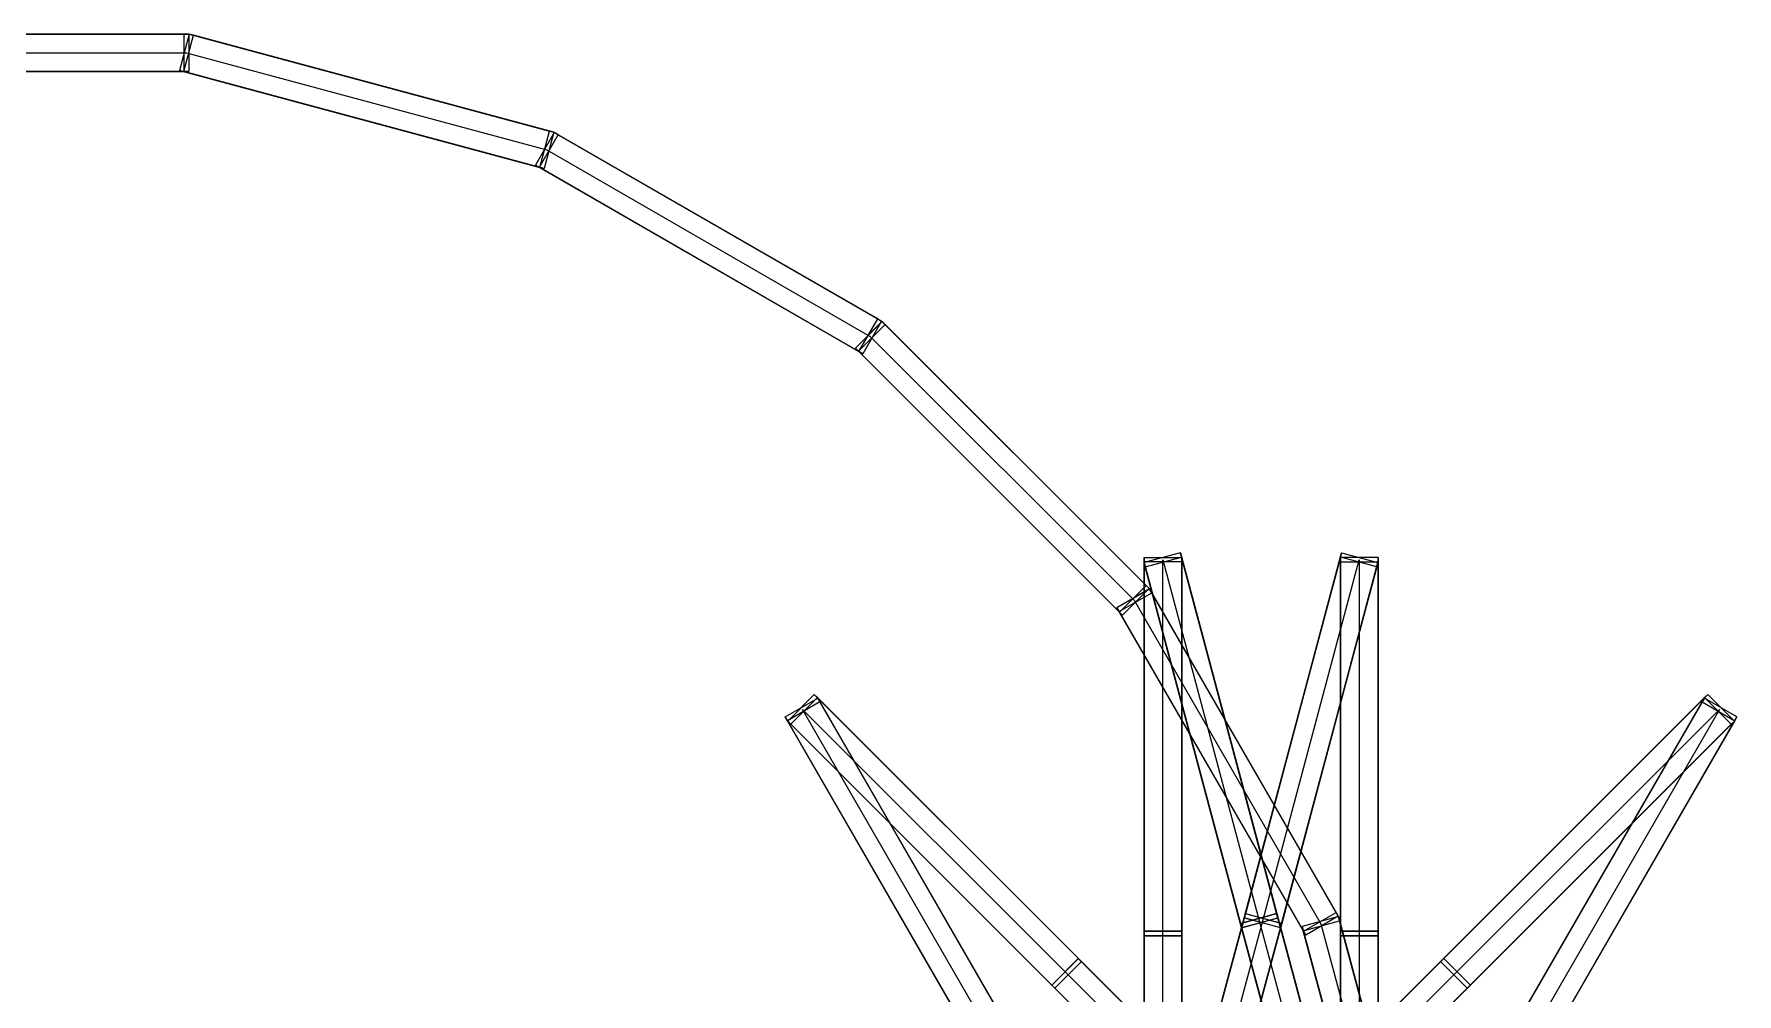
# Model space of a CAD drawing. Extents: x -300 to 609, y -118 to 2027.
# Drawn here: x -31.3 to 195.1, y 351.4 to 479 of the extents above; entities that cross this region are included whole.
import ezdxf

# ---------------------------------------------------------------- set-up
doc = ezdxf.new("R2010")
doc.units = 0

msp = doc.modelspace()

# ---------------------------------------------------------------- linework, layer by layer
at = {"layer": 'TUNNELS'}
for points in [[(-60.9996, 479, -38.182), (-60.9996, 474, -38.182), (-11.2996, 474, -44.182), (-11.2996, 479, -44.182)], [(-60.4004, 479, -33.218), (-60.9996, 479, -38.182), (-11.2996, 479, -44.182), (-10.7004, 479, -39.218)], [(-60.9996, 479, -181.182), (-60.9996, 474, -181.182), (-11.2996, 474, -187.182), (-11.2996, 479, -187.182)], [(-60.4004, 479, -176.218), (-60.9996, 479, -181.182), (-11.2996, 479, -187.182), (-10.7004, 479, -182.218)], [(-60.4004, 474, -33.218), (-60.4004, 479, -33.218), (-10.7004, 479, -39.218), (-10.7004, 474, -39.218)], [(-60.4004, 474, -176.218), (-60.4004, 479, -176.218), (-10.7004, 479, -182.218), (-10.7004, 474, -182.218)], [(-10.6397, 478.9921, -44.1819), (-11.94, 474.1641, -44.1819), (35.96, 461.2641, -50.1819), (37.2603, 466.0921, -50.1819)], [(-10.6397, 478.9921, -44.1819), (-11.94, 474.1641, -44.1819), (-11.3603, 474.0079, -39.2181), (-10.06, 478.8359, -39.2181)], [(-10.635, 478.9908, -187.1825), (-11.9352, 474.1628, -187.1825), (35.9648, 461.2628, -193.0825), (37.265, 466.0908, -193.0825)], [(-10.635, 478.9908, -187.1825), (-11.9352, 474.1628, -187.1825), (-11.365, 474.0092, -182.2175), (-10.0648, 478.8372, -182.2175)], [(-11.365, 474.0092, -182.2175), (-10.0648, 478.8372, -182.2175), (37.8352, 465.9372, -188.1175), (36.535, 461.1092, -188.1175)], [(-11.3603, 474.0079, -39.2181), (-10.06, 478.8359, -39.2181), (37.84, 465.9359, -45.2181), (36.5397, 461.1079, -45.2181)], [(-11.2996, 479, -44.182), (-10.7004, 479, -39.218), (-10.7004, 474, -39.218), (-11.2996, 474, -44.182)], [(-11.2996, 479, -187.182), (-10.7004, 479, -182.218), (-10.7004, 474, -182.218), (-11.2996, 474, -187.182)], [(-10.06, 478.8359, -39.2181), (-10.6397, 478.9921, -44.1819), (37.2603, 466.0921, -50.1819), (37.84, 465.9359, -45.2181)], [(-10.0648, 478.8372, -182.2175), (-10.635, 478.9908, -187.1825), (37.265, 466.0908, -193.0825), (37.8352, 465.9372, -188.1175)], [(-60.9996, 474, -38.182), (-60.4004, 474, -33.218), (-10.7004, 474, -39.218), (-11.2996, 474, -44.182)], [(-60.9996, 474, -181.182), (-60.4004, 474, -176.218), (-10.7004, 474, -182.218), (-11.2996, 474, -187.182)], [(-11.94, 474.1641, -44.1819), (-11.3603, 474.0079, -39.2181), (36.5397, 461.1079, -45.2181), (35.96, 461.2641, -50.1819)], [(-11.9352, 474.1628, -187.1825), (-11.365, 474.0092, -182.2175), (36.535, 461.1092, -188.1175), (35.9648, 461.2628, -193.0825)], [(37.8891, 465.9155, -193.0819), (35.3911, 461.5842, -193.0819), (78.3911, 436.7842, -199.0819), (80.8891, 441.1155, -199.0819)], [(37.8891, 465.9155, -193.0819), (35.3911, 461.5842, -193.0819), (35.9109, 461.2845, -188.1181), (38.4089, 465.6158, -188.1181)], [(37.8934, 465.913, -50.1825), (35.3954, 461.5818, -50.1825), (78.3954, 436.7818, -56.0825), (80.8934, 441.113, -56.0825)], [(37.8934, 465.913, -50.1825), (35.3954, 461.5818, -50.1825), (35.9066, 461.287, -45.2175), (38.4046, 465.6182, -45.2175)], [(35.9066, 461.287, -45.2175), (38.4046, 465.6182, -45.2175), (81.4046, 440.8182, -51.1175), (78.9066, 436.487, -51.1175)], [(35.9109, 461.2845, -188.1181), (38.4089, 465.6158, -188.1181), (81.4089, 440.8158, -194.1181), (78.9109, 436.4845, -194.1181)], [(37.2603, 466.0921, -50.1819), (37.84, 465.9359, -45.2181), (36.5397, 461.1079, -45.2181), (35.96, 461.2641, -50.1819)], [(37.265, 466.0908, -193.0825), (37.8352, 465.9372, -188.1175), (36.535, 461.1092, -188.1175), (35.9648, 461.2628, -193.0825)], [(38.4089, 465.6158, -188.1181), (37.8891, 465.9155, -193.0819), (80.8891, 441.1155, -199.0819), (81.4089, 440.8158, -194.1181)], [(38.4046, 465.6182, -45.2175), (37.8934, 465.913, -50.1825), (80.8934, 441.113, -56.0825), (81.4046, 440.8182, -51.1175)], [(35.3911, 461.5842, -193.0819), (35.9109, 461.2845, -188.1181), (78.9109, 436.4845, -194.1181), (78.3911, 436.7842, -199.0819)], [(35.3954, 461.5818, -50.1825), (35.9066, 461.287, -45.2175), (78.9066, 436.487, -51.1175), (78.3954, 436.7818, -56.0825)], [(81.4556, 440.7799, -56.0819), (77.9201, 437.2444, -56.0819), (113.0201, 402.1444, -62.0819), (116.5556, 405.6799, -62.0819)], [(81.4556, 440.7799, -56.0819), (77.9201, 437.2444, -56.0819), (78.3444, 436.8201, -51.1181), (81.8799, 440.3556, -51.1181)], [(81.4591, 440.7764, -199.0825), (77.9236, 437.2409, -199.0825), (113.0236, 402.1409, -204.9825), (116.5591, 405.6764, -204.9825)], [(81.4591, 440.7764, -199.0825), (77.9236, 437.2409, -199.0825), (78.3409, 436.8236, -194.1175), (81.8764, 440.3591, -194.1175)], [(78.3409, 436.8236, -194.1175), (81.8764, 440.3591, -194.1175), (116.9764, 405.2591, -200.0175), (113.4409, 401.7236, -200.0175)], [(78.3444, 436.8201, -51.1181), (81.8799, 440.3556, -51.1181), (116.9799, 405.2556, -57.1181), (113.4444, 401.7201, -57.1181)], [(80.8891, 441.1155, -199.0819), (81.4089, 440.8158, -194.1181), (78.9109, 436.4845, -194.1181), (78.3911, 436.7842, -199.0819)], [(80.8934, 441.113, -56.0825), (81.4046, 440.8182, -51.1175), (78.9066, 436.487, -51.1175), (78.3954, 436.7818, -56.0825)], [(81.8799, 440.3556, -51.1181), (81.4556, 440.7799, -56.0819), (116.5556, 405.6799, -62.0819), (116.9799, 405.2556, -57.1181)], [(81.8764, 440.3591, -194.1175), (81.4591, 440.7764, -199.0825), (116.5591, 405.6764, -204.9825), (116.9764, 405.2591, -200.0175)], [(77.9201, 437.2444, -56.0819), (78.3444, 436.8201, -51.1181), (113.4444, 401.7201, -57.1181), (113.0201, 402.1444, -62.0819)], [(77.9236, 437.2409, -199.0825), (78.3409, 436.8236, -194.1175), (113.4409, 401.7236, -200.0175), (113.0236, 402.1409, -204.9825)], [(121.1383, 410.0338, -26.282), (116.3072, 408.7455, -26.282), (129.1072, 360.7455, -32.282), (133.9383, 362.0338, -32.282)], [(121.1383, 410.0338, -26.282), (116.3072, 408.7455, -26.282), (116.4617, 408.1662, -21.318), (121.2928, 409.4545, -21.318)], [(121.2928, 409.4545, -21.318), (121.1383, 410.0338, -26.282), (133.9383, 362.0338, -32.282), (134.0928, 361.4545, -27.318)], [(129.7604, 362.029, -277.5174), (129.6084, 361.4593, -282.4826), (142.4084, 409.4593, -288.3826), (142.5604, 410.029, -283.4174)], [(134.5916, 360.7407, -277.5174), (129.7604, 362.029, -277.5174), (142.5604, 410.029, -283.4174), (147.3916, 408.7407, -283.4174)], [(142.4084, 409.4593, -288.3826), (142.5604, 410.029, -283.4174), (147.3916, 408.7407, -283.4174), (147.2396, 408.171, -288.3826)], [(121.3, 359.6947, -15.4174), (116.3, 359.6947, -15.4174), (116.3, 409.3947, -21.3174), (121.3, 409.3947, -21.3174)], [(116.3, 359.6947, -15.4174), (116.3, 359.1053, -20.3826), (116.3, 408.8053, -26.2826), (116.3, 409.3947, -21.3174)], [(116.3, 408.8053, -26.2826), (116.3, 409.3947, -21.3174), (121.3, 409.3947, -21.3174), (121.3, 408.8053, -26.2826)], [(116.3, 359.1053, -20.3826), (121.3, 359.1053, -20.3826), (121.3, 408.8053, -26.2826), (116.3, 408.8053, -26.2826)], [(116.3072, 408.7455, -26.282), (116.4617, 408.1662, -21.318), (129.2617, 360.1662, -27.318), (129.1072, 360.7455, -32.282)], [(116.4617, 408.1662, -21.318), (121.2928, 409.4545, -21.318), (134.0928, 361.4545, -27.318), (129.2617, 360.1662, -27.318)], [(121.3, 359.1053, -20.3826), (121.3, 359.6947, -15.4174), (121.3, 409.3947, -21.3174), (121.3, 408.8053, -26.2826)], [(129.6084, 361.4593, -282.4826), (134.4396, 360.171, -282.4826), (147.2396, 408.171, -288.3826), (142.4084, 409.4593, -288.3826)], [(134.4396, 360.171, -282.4826), (134.5916, 360.7407, -277.5174), (147.3916, 408.7407, -283.4174), (147.2396, 408.171, -288.3826)], [(147.4, 409.3996, -288.382), (142.4, 409.3996, -288.382), (142.4, 359.6996, -294.382), (147.4, 359.6996, -294.382)], [(142.4, 409.3996, -288.382), (142.4, 408.8004, -283.418), (142.4, 359.1004, -289.418), (142.4, 359.6996, -294.382)], [(147.4, 409.3996, -288.382), (142.4, 409.3996, -288.382), (142.4, 408.8004, -283.418), (147.4, 408.8004, -283.418)], [(142.4, 408.8004, -283.418), (147.4, 408.8004, -283.418), (147.4, 359.1004, -289.418), (142.4, 359.1004, -289.418)], [(147.4, 408.8004, -283.418), (147.4, 409.3996, -288.382), (147.4, 359.6996, -294.382), (147.4, 359.1004, -289.418)], [(116.5556, 405.6799, -62.0819), (116.9799, 405.2556, -57.1181), (113.4444, 401.7201, -57.1181), (113.0201, 402.1444, -62.0819)], [(116.5591, 405.6764, -204.9825), (116.9764, 405.2591, -200.0175), (113.4409, 401.7236, -200.0175), (113.0236, 402.1409, -204.9825)], [(117.0158, 405.2089, -204.9819), (112.6845, 402.7109, -204.9819), (137.4845, 359.7109, -210.9819), (141.8158, 362.2089, -210.9819)], [(117.0158, 405.2089, -204.9819), (112.6845, 402.7109, -204.9819), (112.9842, 402.1911, -200.0181), (117.3155, 404.6891, -200.0181)], [(117.0182, 405.2046, -62.0825), (112.687, 402.7066, -62.0825), (137.487, 359.7066, -67.9825), (141.8182, 362.2046, -67.9825)], [(117.0182, 405.2046, -62.0825), (112.687, 402.7066, -62.0825), (112.9818, 402.1954, -57.1175), (117.313, 404.6934, -57.1175)], [(112.9818, 402.1954, -57.1175), (117.313, 404.6934, -57.1175), (142.113, 361.6934, -63.0175), (137.7818, 359.1954, -63.0175)], [(112.9842, 402.1911, -200.0181), (117.3155, 404.6891, -200.0181), (142.1155, 361.6891, -206.0181), (137.7842, 359.1911, -206.0181)], [(117.3155, 404.6891, -200.0181), (117.0158, 405.2089, -204.9819), (141.8158, 362.2089, -210.9819), (142.1155, 361.6891, -206.0181)], [(117.313, 404.6934, -57.1175), (117.0182, 405.2046, -62.0825), (141.8182, 362.2046, -67.9825), (142.113, 361.6934, -63.0175)], [(112.6845, 402.7109, -204.9819), (112.9842, 402.1911, -200.0181), (137.7842, 359.1911, -206.0181), (137.4845, 359.7109, -210.9819)], [(112.687, 402.7066, -62.0825), (112.9818, 402.1954, -57.1175), (137.7818, 359.1954, -63.0175), (137.487, 359.7066, -67.9825)], [(97.7158, 347.7089, -63.0181), (93.3845, 345.2109, -63.0181), (68.5845, 388.2109, -69.0181), (72.9158, 390.7089, -69.0181)], [(68.8842, 387.6911, -73.9819), (68.5845, 388.2109, -69.0181), (72.9158, 390.7089, -69.0181), (73.2155, 390.1891, -73.9819)], [(93.6842, 344.6911, -67.9819), (98.0155, 347.1891, -67.9819), (73.2155, 390.1891, -73.9819), (68.8842, 387.6911, -73.9819)], [(72.4591, 391.1764, -73.9825), (68.9236, 387.6409, -73.9825), (104.0236, 352.5409, -79.8825), (107.5591, 356.0764, -79.8825)], [(72.4591, 391.1764, -73.9825), (68.9236, 387.6409, -73.9825), (69.3409, 387.2236, -69.0175), (72.8764, 390.7591, -69.0175)], [(69.3409, 387.2236, -69.0175), (72.8764, 390.7591, -69.0175), (107.9764, 355.6591, -74.9175), (104.4409, 352.1236, -74.9175)], [(72.8764, 390.7591, -69.0175), (72.4591, 391.1764, -73.9825), (107.5591, 356.0764, -79.8825), (107.9764, 355.6591, -74.9175)], [(98.0155, 347.1891, -67.9819), (97.7158, 347.7089, -63.0181), (72.9158, 390.7089, -69.0181), (73.2155, 390.1891, -73.9819)], [(156.1444, 356.0799, -229.8181), (155.7201, 355.6556, -234.7819), (190.8201, 390.7556, -240.7819), (191.2444, 391.1799, -235.8181)], [(155.7201, 355.6556, -234.7819), (159.2556, 352.1201, -234.7819), (194.3556, 387.2201, -240.7819), (190.8201, 390.7556, -240.7819)], [(159.6799, 352.5444, -229.8181), (156.1444, 356.0799, -229.8181), (191.2444, 391.1799, -235.8181), (194.7799, 387.6444, -235.8181)], [(190.7818, 390.7046, -240.7825), (190.487, 390.1934, -235.8175), (165.687, 347.1934, -241.7175), (165.9818, 347.7046, -246.6825)], [(190.487, 390.1934, -235.8175), (194.8182, 387.6954, -235.8175), (170.0182, 344.6954, -241.7175), (165.687, 347.1934, -241.7175)], [(195.113, 388.2066, -240.7825), (190.7818, 390.7046, -240.7825), (165.9818, 347.7046, -246.6825), (170.313, 345.2066, -246.6825)], [(195.113, 388.2066, -240.7825), (190.7818, 390.7046, -240.7825), (190.487, 390.1934, -235.8175), (194.8182, 387.6954, -235.8175)], [(190.8201, 390.7556, -240.7819), (191.2444, 391.1799, -235.8181), (194.7799, 387.6444, -235.8181), (194.3556, 387.2201, -240.7819)], [(93.3845, 345.2109, -63.0181), (93.6842, 344.6911, -67.9819), (68.8842, 387.6911, -73.9819), (68.5845, 388.2109, -69.0181)], [(68.9236, 387.6409, -73.9825), (69.3409, 387.2236, -69.0175), (104.4409, 352.1236, -74.9175), (104.0236, 352.5409, -79.8825)], [(159.2556, 352.1201, -234.7819), (159.6799, 352.5444, -229.8181), (194.7799, 387.6444, -235.8181), (194.3556, 387.2201, -240.7819)], [(194.8182, 387.6954, -235.8175), (195.113, 388.2066, -240.7825), (170.313, 345.2066, -246.6825), (170.0182, 344.6954, -241.7175)], [(141.8158, 362.2089, -210.9819), (142.1155, 361.6891, -206.0181), (137.7842, 359.1911, -206.0181), (137.4845, 359.7109, -210.9819)], [(116.8641, 314.14, -271.5181), (116.7079, 313.5603, -276.4819), (129.6079, 361.4603, -282.4819), (129.7641, 362.04, -277.5181)], [(116.7079, 313.5603, -276.4819), (121.5359, 312.26, -276.4819), (134.4359, 360.16, -282.4819), (129.6079, 361.4603, -282.4819)], [(121.6921, 312.8397, -271.5181), (116.8641, 314.14, -271.5181), (129.7641, 362.04, -277.5181), (134.5921, 360.7397, -277.5181)], [(121.5359, 312.26, -276.4819), (121.6921, 312.8397, -271.5181), (134.5921, 360.7397, -277.5181), (134.4359, 360.16, -282.4819)], [(133.9383, 362.0338, -32.282), (134.0928, 361.4545, -27.318), (129.2617, 360.1662, -27.318), (129.1072, 360.7455, -32.282)], [(133.9372, 362.0352, -32.2825), (129.1092, 360.735, -32.2825), (142.0092, 312.835, -38.1825), (146.8372, 314.1352, -38.1825)], [(133.9372, 362.0352, -32.2825), (129.1092, 360.735, -32.2825), (129.2628, 360.1648, -27.3175), (134.0908, 361.465, -27.3175)], [(129.1092, 360.735, -32.2825), (129.2628, 360.1648, -27.3175), (142.1628, 312.2648, -33.2175), (142.0092, 312.835, -38.1825)], [(129.2628, 360.1648, -27.3175), (134.0908, 361.465, -27.3175), (146.9908, 313.565, -33.2175), (142.1628, 312.2648, -33.2175)], [(129.6079, 361.4603, -282.4819), (129.7641, 362.04, -277.5181), (134.5921, 360.7397, -277.5181), (134.4359, 360.16, -282.4819)], [(129.6084, 361.4593, -282.4826), (134.4396, 360.171, -282.4826), (134.5916, 360.7407, -277.5174), (129.7604, 362.029, -277.5174)], [(134.0908, 361.465, -27.3175), (133.9372, 362.0352, -32.2825), (146.8372, 314.1352, -38.1825), (146.9908, 313.565, -33.2175)], [(142.1366, 361.6382, -67.982), (137.3079, 360.3405, -67.982), (150.2079, 312.3405, -73.982), (155.0366, 313.6382, -73.982)], [(142.1366, 361.6382, -67.982), (137.3079, 360.3405, -67.982), (137.4634, 359.7618, -63.018), (142.2921, 361.0595, -63.018)], [(142.1366, 361.6382, -210.982), (137.3079, 360.3405, -210.982), (150.2079, 312.3405, -216.982), (155.0366, 313.6382, -216.982)], [(142.1366, 361.6382, -210.982), (137.3079, 360.3405, -210.982), (137.4634, 359.7618, -206.018), (142.2921, 361.0595, -206.018)], [(137.3079, 360.3405, -67.982), (137.4634, 359.7618, -63.018), (150.3634, 311.7618, -69.018), (150.2079, 312.3405, -73.982)], [(137.3079, 360.3405, -210.982), (137.4634, 359.7618, -206.018), (150.3634, 311.7618, -212.018), (150.2079, 312.3405, -216.982)], [(137.4634, 359.7618, -63.018), (142.2921, 361.0595, -63.018), (155.1921, 313.0595, -69.018), (150.3634, 311.7618, -69.018)], [(137.4634, 359.7618, -206.018), (142.2921, 361.0595, -206.018), (155.1921, 313.0595, -212.018), (150.3634, 311.7618, -212.018)], [(141.8182, 362.2046, -67.9825), (142.113, 361.6934, -63.0175), (137.7818, 359.1954, -63.0175), (137.487, 359.7066, -67.9825)], [(142.2921, 361.0595, -63.018), (142.1366, 361.6382, -67.982), (155.0366, 313.6382, -73.982), (155.1921, 313.0595, -69.018)], [(142.2921, 361.0595, -206.018), (142.1366, 361.6382, -210.982), (155.0366, 313.6382, -216.982), (155.1921, 313.0595, -212.018)], [(121.3, 310.1002, -9.4181), (116.3, 310.1002, -9.4181), (116.3, 359.7002, -15.4181), (121.3, 359.7002, -15.4181)], [(116.3, 310.1002, -9.4181), (116.3, 309.4998, -14.3819), (116.3, 359.0998, -20.3819), (116.3, 359.7002, -15.4181)], [(116.3, 359.0998, -20.3819), (116.3, 359.7002, -15.4181), (121.3, 359.7002, -15.4181), (121.3, 359.0998, -20.3819)], [(116.3, 359.1053, -20.3826), (121.3, 359.1053, -20.3826), (121.3, 359.6947, -15.4174), (116.3, 359.6947, -15.4174)], [(116.3, 309.4998, -14.3819), (121.3, 309.4998, -14.3819), (121.3, 359.0998, -20.3819), (116.3, 359.0998, -20.3819)], [(121.3, 309.4998, -14.3819), (121.3, 310.1002, -9.4181), (121.3, 359.7002, -15.4181), (121.3, 359.0998, -20.3819)], [(147.4, 359.7002, -294.3819), (142.4, 359.7002, -294.3819), (142.4, 310.1002, -300.3819), (147.4, 310.1002, -300.3819)], [(142.4, 359.7002, -294.3819), (142.4, 359.0998, -289.4181), (142.4, 309.4998, -295.4181), (142.4, 310.1002, -300.3819)], [(147.4, 359.7002, -294.3819), (142.4, 359.7002, -294.3819), (142.4, 359.0998, -289.4181), (147.4, 359.0998, -289.4181)], [(147.4, 359.6996, -294.382), (147.4, 359.1004, -289.418), (142.4, 359.1004, -289.418), (142.4, 359.6996, -294.382)], [(142.4, 359.0998, -289.4181), (147.4, 359.0998, -289.4181), (147.4, 309.4998, -295.4181), (142.4, 309.4998, -295.4181)], [(147.4, 359.0998, -289.4181), (147.4, 359.7002, -294.3819), (147.4, 310.1002, -300.3819), (147.4, 309.4998, -295.4181)], [(107.5556, 356.0799, -79.8819), (104.0201, 352.5444, -79.8819), (139.1201, 317.4444, -85.8819), (142.6556, 320.9799, -85.8819)], [(107.5556, 356.0799, -79.8819), (104.0201, 352.5444, -79.8819), (104.4444, 352.1201, -74.9181), (107.9799, 355.6556, -74.9181)], [(107.5591, 356.0764, -79.8825), (107.9764, 355.6591, -74.9175), (104.4409, 352.1236, -74.9175), (104.0236, 352.5409, -79.8825)], [(104.4444, 352.1201, -74.9181), (107.9799, 355.6556, -74.9181), (143.0799, 320.5556, -80.9181), (139.5444, 317.0201, -80.9181)], [(107.9799, 355.6556, -74.9181), (107.5556, 356.0799, -79.8819), (142.6556, 320.9799, -85.8819), (143.0799, 320.5556, -80.9181)], [(121.0409, 320.9764, -223.9175), (120.6236, 320.5591, -228.8825), (155.7236, 355.6591, -234.7825), (156.1409, 356.0764, -229.8175)], [(120.6236, 320.5591, -228.8825), (124.1591, 317.0236, -228.8825), (159.2591, 352.1236, -234.7825), (155.7236, 355.6591, -234.7825)], [(124.5764, 317.4409, -223.9175), (121.0409, 320.9764, -223.9175), (156.1409, 356.0764, -229.8175), (159.6764, 352.5409, -229.8175)], [(155.7201, 355.6556, -234.7819), (159.2556, 352.1201, -234.7819), (159.6799, 352.5444, -229.8181), (156.1444, 356.0799, -229.8181)], [(155.7236, 355.6591, -234.7825), (156.1409, 356.0764, -229.8175), (159.6764, 352.5409, -229.8175), (159.2591, 352.1236, -234.7825)], [(104.0201, 352.5444, -79.8819), (104.4444, 352.1201, -74.9181), (139.5444, 317.0201, -80.9181), (139.1201, 317.4444, -85.8819)], [(124.1591, 317.0236, -228.8825), (124.5764, 317.4409, -223.9175), (159.6764, 352.5409, -229.8175), (159.2591, 352.1236, -234.7825)]]:
    msp.add_3dface(points, dxfattribs=at)
at = {"layer": 'TUNNELS_CL'}
for points in [[(-60.7, 476.5, -35.7), (-11, 476.5, -41.7)], [(-60.7, 476.5, -178.7), (-11, 476.5, -184.7)], [(-11, 476.5, -41.7), (36.9, 463.6, -47.7)], [(-11, 476.5, -184.7), (36.9, 463.6, -190.6)], [(36.9, 463.6, -47.7), (79.9, 438.8, -53.6)], [(36.9, 463.6, -190.6), (79.9, 438.8, -196.6)], [(79.9, 438.8, -53.6), (115, 403.7, -59.6)], [(79.9, 438.8, -196.6), (115, 403.7, -202.5)], [(118.8, 359.4, -17.9), (118.8, 409.1, -23.8)], [(118.8, 409.1, -23.8), (131.6, 361.1, -29.8)], [(132.1, 361.1, -280), (144.9, 409.1, -285.9)], [(144.9, 409.1, -285.9), (144.9, 359.4, -291.9)], [(115, 403.7, -59.6), (139.8, 360.7, -65.5)], [(115, 403.7, -202.5), (139.8, 360.7, -208.5)], [(95.7, 346.2, -65.5), (70.9, 389.2, -71.5)], [(70.9, 389.2, -71.5), (106, 354.1, -77.4)], [(157.7, 354.1, -232.3), (192.8, 389.2, -238.3)], [(192.8, 389.2, -238.3), (168, 346.2, -244.2)], [(119.2, 313.2, -274), (132.1, 361.1, -280)], [(131.6, 361.1, -29.8), (144.5, 313.2, -35.7)], [(139.8, 360.7, -65.5), (152.7, 312.7, -71.5)], [(139.8, 360.7, -208.5), (152.7, 312.7, -214.5)], [(118.8, 309.8, -11.9), (118.8, 359.4, -17.9)], [(144.9, 359.4, -291.9), (144.9, 309.8, -297.9)], [(106, 354.1, -77.4), (141.1, 319, -83.4)], [(122.6, 319, -226.4), (157.7, 354.1, -232.3)]]:
    msp.add_polyline3d(points, dxfattribs=at)

doc.saveas('drawing.dxf')
